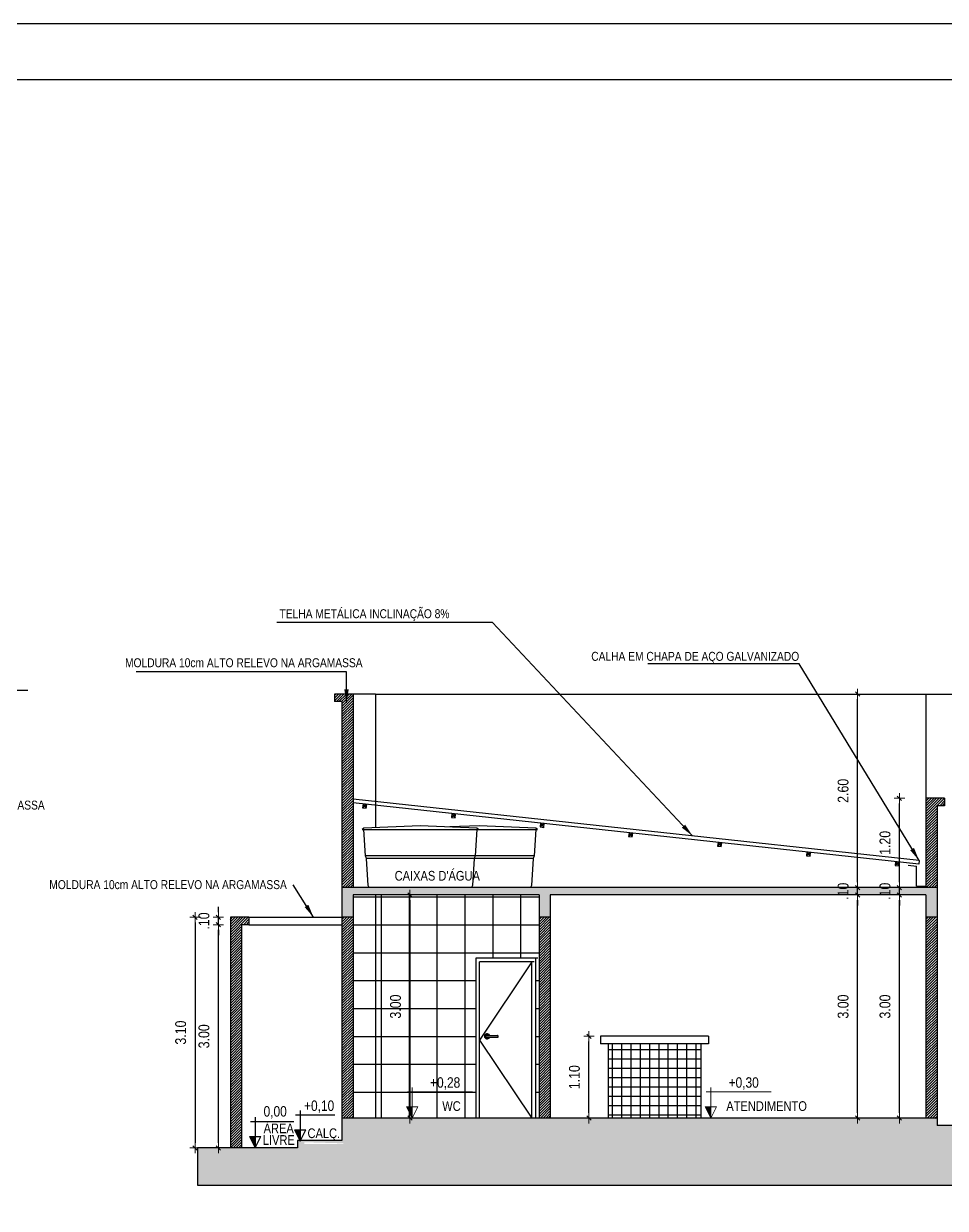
# Model space of a CAD drawing. Header units: millimetres. Extents: x 1170 to 1315, y 90 to 135.
# Drawn here: x 1200.82 to 1213.2, y 118.81 to 134.74 of the extents above; entities that cross this region are included whole.
import ezdxf
from ezdxf.enums import TextEntityAlignment as Align

# ---------------------------------------------------------------- set-up
doc = ezdxf.new("R2010")
doc.units = ezdxf.units.MM
doc.header["$LTSCALE"] = 20
doc.header["$MEASUREMENT"] = 0
doc.linetypes.add('HIDDEN2', pattern=[0.1875, 0.125, -0.0625])
doc.layers.get('0').update_dxf_attribs({"linetype": 'CONTINUOUS'})
doc.layers.get('DEFPOINTS').update_dxf_attribs({"linetype": 'CONTINUOUS'})
for name, color, linetype in [('A-PEN-C', 4, 'CONTINUOUS'), ('AR-PIS', 1, 'CONTINUOUS'), ('ARQ-ALV-VISTA1', 1, 'CONTINUOUS'), ('CAIXA_DAGUA', 1, 'CONTINUOUS'), ('COTA', 7, 'CONTINUOUS'), ('E-txt-g', 3, 'CONTINUOUS')]:
    doc.layers.add(name, color=color, linetype=linetype)
for name, color, linetype, lineweight in [('E-Cta-W', 7, 'CONTINUOUS', 20), ('E-Pen-C', 4, 'CONTINUOUS', 15), ('E-Pen-G', 3, 'CONTINUOUS', 30), ('E-Txt-W', 7, 'CONTINUOUS', 20)]:
    doc.layers.add(name, color=color, linetype=linetype, lineweight=lineweight)
doc.styles.add('F2', font='ARIALN.TTF')
doc.styles.add('REG60', font='romans.shx', dxfattribs={"width": 0.8, "height": 0.15})
doc.styles.add('REG80', font='romans.shx', dxfattribs={"width": 0.8, "height": 0.2})
doc.dimstyles.new('DIMENSION-1', dxfattribs={"dimtxt": 0.145, "dimasz": 0.07, "dimexe": 1, "dimexo": 0, "dimgap": 0.12, "dimtad": 1, "dimzin": 7, "dimdsep": 46, "dimtxsty": 'F2', "dimblk1": 'TRACO', "dimblk2": 'TRACO', "dimsah": 1, "dimcen": 1, "dimse1": 1, "dimse2": 1, "dimclrd": 4, "dimclre": 256, "dimclrt": 4, "dimadec": 8, "dimazin": 0, "dimtfac": 1, "dimtix": 1, "dimtmove": 2, "dimatfit": 3, "dimldrblk": 'TRACO', "dimfxl": 1, "dimtolj": 1, "dimtzin": 0, "dimarcsym": 0})
doc.dimstyles.get("Standard").update_dxf_attribs({"dimtxt": 0.18, "dimasz": 0.18, "dimexe": 0.18, "dimexo": 0.0625, "dimgap": 0.09, "dimtad": 0, "dimtih": 1, "dimtoh": 1, "dimdec": 4, "dimzin": 0, "dimdsep": 46, "dimtxsty": 'Standard', "dimcen": 0.09, "dimadec": 0, "dimazin": 0, "dimtfac": 1, "dimtdec": 4, "dimtofl": 0, "dimtmove": 0, "dimatfit": 3, "dimfxl": 1, "dimtolj": 1, "dimtzin": 0, "dimarcsym": 0})

# ---------------------------------------------------------------- blocks, each defined once
blk = doc.blocks.new('Ind-Nivel-CT2')
at = {"color": 4}
for p, q in [((-0.088, 0.505), (1.16, 0.505)), ((0, 0.587), (0, 0)), ((-0.109, 0.218), (0, 0)), ((-0.109, 0.218), (0.109, 0.218)), ((0, 0), (0.109, 0.218))]:
    blk.add_line(p, q, dxfattribs=at)
blk.add_solid([(-0.109, 0.218), (0, 0.218), (0, 0)], dxfattribs=at)
at = {"color": 4, "style": 'F2'}
blk.add_attdef('NIVEL1', (0.162, 0.601), '', height=0.2, dxfattribs=at)
blk = doc.blocks.new('TXT-AMB75')
at = {"layer": 'E-txt-g', "style": 'REG80', "width": 0.8, "flags": 8}
blk.add_attdef('TXT', text='', height=0.2, dxfattribs=at).set_placement((0.005, 0.296), align=Align.CENTER)
at = {"layer": 'E-Txt-W', "style": 'REG60', "width": 0.8, "flags": 8}
blk.add_attdef('TXT', text='', height=0.15, dxfattribs=at).set_placement((0.005, 0.027), align=Align.CENTER)
blk = doc.blocks.new('CXC1000l')
at = {"layer": 'CAIXA_DAGUA', "color": 3}
for p, q in [((0.737, 0.425), (-0.737, 0.425)), ((0.722, 0.39), (-0.722, 0.39))]:
    blk.add_line(p, q, dxfattribs=at)
blk.add_lwpolyline([(-0.76, 0.8), (-0.78, 0.78), (0.78, 0.78), (0.76, 0.8), (0, 0.83)], close=True, dxfattribs=at)
blk.add_lwpolyline([(0.76, 0.78), (0.737, 0.425), (0.722, 0.39), (0.7, 0.027, -0.395965), (0.671, 0), (-0.671, 0, -0.395965), (-0.7, 0.027), (-0.722, 0.39), (-0.737, 0.425), (-0.76, 0.78)], format="xyb", dxfattribs=at)
blk = doc.blocks.new('TRACO')
at = {"layer": 'E-Pen-C'}
for p, q in [((-1, 0), (1, 0)), ((0, 1), (0, -1))]:
    blk.add_line(p, q, dxfattribs=at)
at = {"layer": 'E-Pen-G'}
blk.add_line((-0.42, -0.42), (0.42, 0.42), dxfattribs=at)
blk = doc.blocks.new('*D734')
at = {"layer": 'COTA', "color": 4, "linetype": 'Continuous', "lineweight": -2}
blk.add_line((1203.433, 119.696), (1203.433, 122.556), dxfattribs=at)
at = {"layer": 'DEFPOINTS', "color": 0, "linetype": 'Continuous'}
for p in [(1203.433, 122.626), (1203.744, 122.626), (1203.594, 119.626)]:
    blk.add_point(p, dxfattribs=at)
at = {"layer": 'COTA', "color": 4, "linetype": 'Continuous', "lineweight": -2, "xscale": 0.07, "yscale": 0.07, "zscale": 0.07}
for p, rotation in [((1203.433, 122.626), 90), ((1203.433, 119.626), 270)]:
    blk.add_blockref('TRACO', p, dxfattribs=dict(at, rotation=rotation))
at = {"layer": 'COTA', "color": 4, "linetype": 'Continuous', "insert": (1203.239, 121.126), "char_height": 0.145, "attachment_point": 5, "rotation": 90, "style": 'F2'}
blk.add_mtext('\\A1;3.00', dxfattribs=at)
blk = doc.blocks.new('*D735')
at = {"layer": 'COTA', "color": 4, "linetype": 'Continuous', "lineweight": -2}
for p, q in [((1203.433, 122.796), (1203.433, 122.866)), ((1203.433, 122.626), (1203.433, 122.726)), ((1203.433, 122.556), (1203.433, 122.486))]:
    blk.add_line(p, q, dxfattribs=at)
at = {"layer": 'DEFPOINTS', "color": 0, "linetype": 'Continuous'}
for p in [(1203.433, 122.726), (1203.594, 122.726), (1203.744, 122.626)]:
    blk.add_point(p, dxfattribs=at)
at = {"layer": 'COTA', "color": 4, "linetype": 'Continuous', "lineweight": -2, "xscale": 0.07, "yscale": 0.07, "zscale": 0.07}
for p, rotation in [((1203.433, 122.726), 270), ((1203.433, 122.626), 90)]:
    blk.add_blockref('TRACO', p, dxfattribs=dict(at, rotation=rotation))
at = {"layer": 'COTA', "color": 4, "linetype": 'Continuous', "insert": (1203.239, 122.676), "char_height": 0.145, "attachment_point": 5, "rotation": 90, "style": 'F2'}
blk.add_mtext('\\A1;.10', dxfattribs=at)
blk = doc.blocks.new('*D736')
at = {"layer": 'COTA', "color": 4, "linetype": 'Continuous', "lineweight": -2}
blk.add_line((1203.12, 122.656), (1203.12, 119.696), dxfattribs=at)
at = {"layer": 'DEFPOINTS', "color": 0, "linetype": 'Continuous'}
for p in [(1203.594, 122.726), (1203.12, 119.626), (1203.594, 119.626)]:
    blk.add_point(p, dxfattribs=at)
at = {"layer": 'COTA', "color": 4, "linetype": 'Continuous', "lineweight": -2, "xscale": 0.07, "yscale": 0.07, "zscale": 0.07}
for p, rotation in [((1203.12, 122.726), 90), ((1203.12, 119.626), 270)]:
    blk.add_blockref('TRACO', p, dxfattribs=dict(at, rotation=rotation))
at = {"layer": 'COTA', "color": 4, "linetype": 'Continuous', "insert": (1202.926, 121.176), "char_height": 0.145, "attachment_point": 5, "rotation": 90, "style": 'F2'}
blk.add_mtext('\\A1;3.10', dxfattribs=at)
blk = doc.blocks.new('*D737')
at = {"layer": 'COTA', "color": 4, "linetype": 'Continuous', "lineweight": -2}
blk.add_line((1208.413, 120.096), (1208.413, 121.056), dxfattribs=at)
at = {"layer": 'DEFPOINTS', "color": 0, "linetype": 'Continuous'}
for p in [(1208.413, 121.126), (1208.67, 121.126), (1208.67, 120.026)]:
    blk.add_point(p, dxfattribs=at)
at = {"layer": 'COTA', "color": 4, "linetype": 'Continuous', "lineweight": -2, "xscale": 0.07, "yscale": 0.07, "zscale": 0.07}
for p, rotation in [((1208.413, 121.126), 90), ((1208.413, 120.026), 270)]:
    blk.add_blockref('TRACO', p, dxfattribs=dict(at, rotation=rotation))
at = {"layer": 'COTA', "color": 4, "linetype": 'Continuous', "insert": (1208.219, 120.576), "char_height": 0.145, "attachment_point": 5, "rotation": 90, "style": 'F2'}
blk.add_mtext('\\A1;1.10', dxfattribs=at)
blk = doc.blocks.new('*D755')
at = {"layer": 'COTA', "color": 4, "linetype": 'Continuous', "lineweight": -2}
blk.add_line((1212.025, 120.096), (1212.025, 122.956), dxfattribs=at)
at = {"layer": 'DEFPOINTS', "color": 0, "linetype": 'Continuous'}
for p in [(1212.025, 123.026), (1212.944, 123.026), (1212.944, 120.026)]:
    blk.add_point(p, dxfattribs=at)
at = {"layer": 'COTA', "color": 4, "linetype": 'Continuous', "lineweight": -2, "xscale": 0.07, "yscale": 0.07, "zscale": 0.07}
for p, rotation in [((1212.025, 123.026), 90), ((1212.025, 120.026), 270)]:
    blk.add_blockref('TRACO', p, dxfattribs=dict(at, rotation=rotation))
at = {"layer": 'COTA', "color": 4, "linetype": 'Continuous', "insert": (1211.831, 121.526), "char_height": 0.145, "attachment_point": 5, "rotation": 90, "style": 'F2'}
blk.add_mtext('\\A1;3.00', dxfattribs=at)
blk = doc.blocks.new('*D756')
at = {"layer": 'COTA', "color": 4, "linetype": 'Continuous', "lineweight": -2}
for p, q in [((1212.025, 123.196), (1212.025, 123.266)), ((1212.025, 123.026), (1212.025, 123.126)), ((1212.025, 122.956), (1212.025, 122.886))]:
    blk.add_line(p, q, dxfattribs=at)
at = {"layer": 'DEFPOINTS', "color": 0, "linetype": 'Continuous'}
for p in [(1212.025, 123.126), (1212.944, 123.126), (1212.944, 123.026)]:
    blk.add_point(p, dxfattribs=at)
at = {"layer": 'COTA', "color": 4, "linetype": 'Continuous', "lineweight": -2, "xscale": 0.07, "yscale": 0.07, "zscale": 0.07}
for p, rotation in [((1212.025, 123.126), 270), ((1212.025, 123.026), 90)]:
    blk.add_blockref('TRACO', p, dxfattribs=dict(at, rotation=rotation))
at = {"layer": 'COTA', "color": 4, "linetype": 'Continuous', "insert": (1211.831, 123.076), "char_height": 0.145, "attachment_point": 5, "rotation": 90, "style": 'F2'}
blk.add_mtext('\\A1;.10', dxfattribs=at)
blk = doc.blocks.new('*D757')
at = {"layer": 'COTA', "color": 4, "linetype": 'Continuous', "lineweight": -2}
blk.add_line((1212.025, 123.196), (1212.025, 125.656), dxfattribs=at)
at = {"layer": 'DEFPOINTS', "color": 0, "linetype": 'Continuous'}
for p in [(1212.025, 125.726), (1212.944, 125.726), (1212.944, 123.126)]:
    blk.add_point(p, dxfattribs=at)
at = {"layer": 'COTA', "color": 4, "linetype": 'Continuous', "lineweight": -2, "xscale": 0.07, "yscale": 0.07, "zscale": 0.07}
for p, rotation in [((1212.025, 125.726), 90), ((1212.025, 123.126), 270)]:
    blk.add_blockref('TRACO', p, dxfattribs=dict(at, rotation=rotation))
at = {"layer": 'COTA', "color": 4, "linetype": 'Continuous', "insert": (1211.831, 124.426), "char_height": 0.145, "attachment_point": 5, "rotation": 90, "style": 'F2'}
blk.add_mtext('\\A1;2.60', dxfattribs=at)
blk = doc.blocks.new('*D759')
at = {"layer": 'COTA', "color": 4, "linetype": 'Continuous', "lineweight": -2}
blk.add_line((1212.588, 120.096), (1212.588, 122.956), dxfattribs=at)
at = {"layer": 'DEFPOINTS', "color": 0, "linetype": 'Continuous'}
for p in [(1212.588, 123.026), (1212.944, 123.026), (1212.944, 120.026)]:
    blk.add_point(p, dxfattribs=at)
at = {"layer": 'COTA', "color": 4, "linetype": 'Continuous', "lineweight": -2, "xscale": 0.07, "yscale": 0.07, "zscale": 0.07}
for p, rotation in [((1212.588, 123.026), 90), ((1212.588, 120.026), 270)]:
    blk.add_blockref('TRACO', p, dxfattribs=dict(at, rotation=rotation))
at = {"layer": 'COTA', "color": 4, "linetype": 'Continuous', "insert": (1212.394, 121.526), "char_height": 0.145, "attachment_point": 5, "rotation": 90, "style": 'F2'}
blk.add_mtext('\\A1;3.00', dxfattribs=at)
blk = doc.blocks.new('*D760')
at = {"layer": 'COTA', "color": 4, "linetype": 'Continuous', "lineweight": -2}
for p, q in [((1212.588, 123.196), (1212.588, 123.266)), ((1212.588, 123.026), (1212.588, 123.126)), ((1212.588, 122.956), (1212.588, 122.886))]:
    blk.add_line(p, q, dxfattribs=at)
at = {"layer": 'DEFPOINTS', "color": 0, "linetype": 'Continuous'}
for p in [(1212.588, 123.126), (1212.727, 123.126), (1212.944, 123.026)]:
    blk.add_point(p, dxfattribs=at)
at = {"layer": 'COTA', "color": 4, "linetype": 'Continuous', "lineweight": -2, "xscale": 0.07, "yscale": 0.07, "zscale": 0.07}
for p, rotation in [((1212.588, 123.126), 270), ((1212.588, 123.026), 90)]:
    blk.add_blockref('TRACO', p, dxfattribs=dict(at, rotation=rotation))
at = {"layer": 'COTA', "color": 4, "linetype": 'Continuous', "insert": (1212.394, 123.076), "char_height": 0.145, "attachment_point": 5, "rotation": 90, "style": 'F2'}
blk.add_mtext('\\A1;.10', dxfattribs=at)
blk = doc.blocks.new('*D761')
at = {"layer": 'COTA', "color": 4, "linetype": 'Continuous', "lineweight": -2}
blk.add_line((1212.588, 123.196), (1212.588, 124.256), dxfattribs=at)
at = {"layer": 'DEFPOINTS', "color": 0, "linetype": 'Continuous'}
for p in [(1212.588, 124.326), (1212.944, 124.326), (1212.727, 123.126)]:
    blk.add_point(p, dxfattribs=at)
at = {"layer": 'COTA', "color": 4, "linetype": 'Continuous', "lineweight": -2, "xscale": 0.07, "yscale": 0.07, "zscale": 0.07}
for p, rotation in [((1212.588, 124.326), 90), ((1212.588, 123.126), 270)]:
    blk.add_blockref('TRACO', p, dxfattribs=dict(at, rotation=rotation))
at = {"layer": 'COTA', "color": 4, "linetype": 'Continuous', "insert": (1212.394, 123.726), "char_height": 0.145, "attachment_point": 5, "rotation": 90, "style": 'F2'}
blk.add_mtext('\\A1;1.20', dxfattribs=at)
blk = doc.blocks.new('*D762')
at = {"layer": 'COTA', "color": 4, "linetype": 'Continuous', "lineweight": -2}
blk.add_line((1206.008, 122.956), (1206.008, 120.096), dxfattribs=at)
at = {"layer": 'DEFPOINTS', "color": 0, "linetype": 'Continuous'}
for p in [(1205.544, 123.026), (1205.544, 120.026), (1206.008, 120.026)]:
    blk.add_point(p, dxfattribs=at)
at = {"layer": 'COTA', "color": 4, "linetype": 'Continuous', "lineweight": -2, "xscale": 0.07, "yscale": 0.07, "zscale": 0.07}
for p, rotation in [((1206.008, 123.026), 90), ((1206.008, 120.026), 270)]:
    blk.add_blockref('TRACO', p, dxfattribs=dict(at, rotation=rotation))
at = {"layer": 'COTA', "color": 4, "linetype": 'Continuous', "insert": (1205.814, 121.526), "char_height": 0.145, "attachment_point": 5, "rotation": 90, "style": 'F2'}
blk.add_mtext('\\A1;3.00', dxfattribs=at)

msp = doc.modelspace()

# ---------------------------------------------------------------- hatches: boundary and pattern name
h = msp.add_hatch()
h.set_pattern_fill('ANSI37,_O', color=8, scale=3, angle=135)
h.set_pattern_definition([(180, (0, 0), (-6e-17, -0.375), []), (270, (0, 0), (0.375, -6e-17), [])])
h.paths.add_polyline_path([(1206.894, 122.176), (1207.694, 122.176), (1207.694, 120.026), (1207.744, 120.026), (1207.744, 123.026), (1205.544, 123.026), (1205.544, 120.026), (1206.038, 120.026), (1205.962, 120.178), (1206.114, 120.178), (1206.038, 120.026), (1206.894, 120.026)])
h.paths.add_polyline_path([(1205.544, 123.026), (1205.244, 123.026), (1205.244, 120.026), (1205.544, 120.026)])
h.paths.add_polyline_path([(1206.236, 120.365), (1206.726, 120.365), (1206.726, 120.618), (1206.236, 120.618)], flags=24)
h.paths.add_polyline_path([(1206.409, 120.087), (1206.724, 120.087), (1206.724, 120.289), (1206.409, 120.289)], flags=24)
h.paths.add_polyline_path([(1205.964, 121.329), (1205.964, 121.725), (1205.662, 121.725), (1205.662, 121.329)], flags=24)
h = msp.add_hatch()
h.set_pattern_fill('ANSI37,_O', color=8, angle=135)
h.set_pattern_definition([(180, (-30.76923, -14.42843), (-3e-17, -0.125), []), (270, (-30.76923, -14.42843), (0.125, -3e-17), [])])
h.paths.add_polyline_path([(1208.67, 121.026), (1208.67, 120.026), (1209.92, 120.026), (1209.92, 121.026)])
at = {"layer": 'COTA', "linetype": 'Continuous'}
h = msp.add_hatch(dxfattribs=at)
h.set_pattern_fill('ANSI31', color=8, scale=0.2, style=0)
h.set_pattern_definition([(45, (0, 1.27896), (-0.01767766953, 0.01767766953), [])])
h.paths.add_polyline_path([(1205.244, 122.726), (1205.094, 122.726), (1205.094, 120.026), (1205.244, 120.026)])
h.paths.add_polyline_path([(1205.244, 125.726), (1204.994, 125.726), (1204.994, 125.626), (1205.094, 125.626), (1205.094, 123.126), (1205.244, 123.126), (1205.244, 123.526)])
h.paths.add_polyline_path([(1207.894, 122.726), (1207.744, 122.726), (1207.744, 120.026), (1207.894, 120.026)])
h.paths.add_polyline_path([(1213.094, 124.226), (1213.194, 124.226), (1213.194, 124.326), (1213.113, 124.326), (1212.944, 124.326), (1212.944, 123.126), (1213.094, 123.126)])
h.paths.add_polyline_path([(1213.094, 122.726), (1212.944, 122.726), (1212.944, 120.026), (1213.094, 120.026)])
h = msp.add_hatch(dxfattribs=at)
h.set_pattern_fill('ANSI38', color=8, scale=0.2, style=0)
h.set_pattern_definition([(45, (0, 1.27896), (-0.01767766953, 0.01767766953), []), (135, (0, 1.27896), (-0.0530330086, 0.01767766953), [0.0625, -0.0375])])
h.paths.add_polyline_path([(1207.894, 123.026), (1212.944, 123.026), (1212.944, 122.726), (1213.094, 122.726), (1213.094, 123.126), (1205.094, 123.126), (1205.094, 122.726), (1205.244, 122.726), (1205.244, 123.026), (1207.744, 123.026), (1207.744, 122.726), (1207.894, 122.726)])
h = msp.add_hatch(dxfattribs=at)
h.set_pattern_fill('ANSI31', color=8, scale=0.2, style=0)
h.set_pattern_definition([(45, (-28.546218, -14.62843), (-0.01767766953, 0.01767766953), [])])
h.paths.add_polyline_path([(1203.744, 122.626), (1203.844, 122.626), (1203.844, 122.726), (1203.594, 122.726), (1203.594, 119.626), (1203.744, 119.626)])
h = msp.add_hatch(dxfattribs=at)
h.set_pattern_fill('ANSI38', color=8, scale=0.4, style=0)
h.set_pattern_definition([(45, (-28.54622, -14.62843), (-0.035355339, 0.035355339), []), (135, (-28.54622, -14.62843), (-0.1060660172, 0.035355339), [0.125, -0.075])])
h.paths.add_polyline_path([(1224.381, 119.626), (1221.981, 119.626), (1221.981, 119.726), (1221.511, 119.726), (1221.511, 119.725), (1221.511, 119.726), (1221.381, 119.726), (1221.381, 119.826), (1214.071, 119.826), (1214.094, 119.926), (1213.094, 119.926), (1213.094, 120.026), (1205.094, 120.026), (1205.094, 119.826), (1205.094, 119.726), (1204.537, 119.726), (1204.532, 119.717), (1204.528, 119.726), (1204.494, 119.726), (1204.494, 119.626), (1203.153, 119.626), (1203.153, 119.126), (1227.688, 119.126), (1227.674, 119.526), (1226.875, 119.526), (1226.875, 119.676), (1224.484, 119.676), (1224.381, 119.676)])
h.paths.add_polyline_path([(1204.588, 119.678), (1205.112, 119.678), (1205.112, 119.687), (1204.588, 119.702)], flags=16)

# ---------------------------------------------------------------- linework, layer by layer
at = {"color": 4}
for p, q in [((1204.532, 120.128), (1204.532, 119.717)), ((1203.865, 119.979), (1204.445, 119.979)), ((1203.927, 120.037), (1203.927, 119.626)), ((1204.47, 120.07), (1205, 120.07)), ((1203.85, 119.778), (1203.927, 119.626)), ((1203.85, 119.778), (1204.003, 119.778)), ((1203.927, 119.626), (1204.003, 119.778)), ((1204.456, 119.869), (1204.532, 119.717)), ((1204.456, 119.869), (1204.608, 119.869)), ((1204.532, 119.717), (1204.608, 119.869))]:
    msp.add_line(p, q, dxfattribs=at)
at = {"color": 2}
msp.add_lwpolyline([(1170.198, 90.189), (1242.555, 90.189), (1242.555, 134.739), (1170.198, 134.739)], close=True, dxfattribs=at)
at = {"color": 1}
msp.add_lwpolyline([(1172.073, 133.989), (1241.805, 133.989), (1241.805, 90.939), (1172.073, 90.939)], close=True, dxfattribs=at)
at = {"color": 4}
for points in [[(1203.85, 119.778), (1203.927, 119.778), (1203.927, 119.626)], [(1204.456, 119.869), (1204.532, 119.869), (1204.532, 119.717)]]:
    msp.add_solid(points, dxfattribs=at)
at = {"layer": 'A-PEN-C'}
for p, q in [((1212.707, 123.426), (1212.817, 123.412)), ((1212.817, 123.146), (1212.817, 123.412)), ((1212.817, 123.146), (1212.944, 123.146))]:
    msp.add_line(p, q, dxfattribs=at)
at = {"layer": 'AR-PIS', "color": 251, "ltscale": 10}
for p, q in [((1207.726, 122.176), (1206.894, 122.176)), ((1206.894, 122.176), (1206.894, 120.026)), ((1207.694, 122.176), (1207.694, 120.026)), ((1207.676, 122.126), (1206.944, 122.126)), ((1206.944, 120.026), (1206.944, 122.126)), ((1207.644, 120.026), (1207.644, 122.126)), ((1207.044, 121.138), (1207.184, 121.138)), ((1207.044, 121.113), (1207.194, 121.113)), ((1207.194, 121.113), (1207.194, 121.128))]:
    msp.add_line(p, q, dxfattribs=at)
for centre, radius, start, end in [((1207.044, 121.126), 0.035, 20.9248, 339.0752), ((1207.044, 121.126), 0.025, 30, 330), ((1207.044, 121.126), 0.0125, 90, 270), ((1207.184, 121.128), 0.01, 0, 90)]:
    msp.add_arc(centre, radius, start, end, dxfattribs=at)
at = {"layer": 'ARQ-ALV-VISTA1', "color": 4}
for p, q in [((1205.427, 124.243), (1205.371, 124.199)), ((1205.378, 124.248), (1205.421, 124.193)), ((1206.62, 124.114), (1206.564, 124.069)), ((1206.571, 124.119), (1206.614, 124.064)), ((1207.813, 123.985), (1207.757, 123.94)), ((1207.764, 123.99), (1207.807, 123.935)), ((1209.003, 123.856), (1208.946, 123.812)), ((1208.953, 123.861), (1208.996, 123.806)), ((1210.199, 123.726), (1210.143, 123.682)), ((1210.15, 123.732), (1210.193, 123.677)), ((1211.392, 123.597), (1211.336, 123.553)), ((1211.343, 123.602), (1211.386, 123.547)), ((1212.586, 123.468), (1212.529, 123.424)), ((1212.536, 123.473), (1212.579, 123.418))]:
    msp.add_line(p, q, dxfattribs=at)
for points in [[(1205.378, 124.248), (1205.371, 124.199), (1205.421, 124.193), (1205.427, 124.243)], [(1206.571, 124.119), (1206.564, 124.069), (1206.614, 124.064), (1206.62, 124.114)], [(1207.764, 123.99), (1207.757, 123.94), (1207.807, 123.935), (1207.813, 123.985)], [(1208.953, 123.861), (1208.946, 123.812), (1208.996, 123.806), (1209.003, 123.856)], [(1210.15, 123.732), (1210.143, 123.682), (1210.193, 123.677), (1210.199, 123.726)], [(1211.343, 123.602), (1211.336, 123.553), (1211.386, 123.547), (1211.392, 123.597)], [(1212.536, 123.473), (1212.529, 123.424), (1212.579, 123.418), (1212.586, 123.468)]]:
    msp.add_lwpolyline(points, close=True, dxfattribs=at)
at = {"layer": 'CAIXA_DAGUA', "color": 6}
for p, q in [((1207.663, 123.516), (1206.869, 123.516)), ((1207.678, 123.551), (1206.884, 123.551))]:
    msp.add_line(p, q, dxfattribs=at)
msp.add_lwpolyline([(1206.907, 123.906), (1207.72, 123.906), (1207.7, 123.926), (1206.94, 123.956), (1206.544, 123.94)], dxfattribs=at)
msp.add_lwpolyline([(1207.7, 123.906), (1207.678, 123.551), (1207.663, 123.516), (1207.64, 123.153, -0.395965), (1207.611, 123.126), (1206.817, 123.126)], format="xyb", dxfattribs=at)
at = {"layer": 'COTA', "color": 5, "linetype": 'Continuous'}
for p, q in [((1205.244, 125.726), (1204.994, 125.726)), ((1204.994, 125.726), (1204.994, 125.626)), ((1205.244, 125.726), (1205.244, 123.121)), ((1205.094, 125.626), (1204.994, 125.626)), ((1205.094, 125.626), (1205.094, 123.103)), ((1212.944, 124.326), (1212.944, 123.126)), ((1213.194, 124.326), (1212.944, 124.326)), ((1213.094, 124.226), (1213.094, 120.026)), ((1213.194, 124.226), (1213.094, 124.226)), ((1213.194, 124.326), (1213.113, 124.326)), ((1213.194, 124.326), (1213.194, 124.226)), ((1205.244, 123.526), (1205.244, 123.126)), ((1205.094, 123.126), (1205.094, 120.026)), ((1213.094, 123.126), (1205.094, 123.126)), ((1205.244, 123.026), (1205.244, 120.026)), ((1207.744, 123.026), (1205.244, 123.026)), ((1207.744, 123.026), (1207.744, 120.026)), ((1207.894, 123.026), (1207.894, 120.026)), ((1212.944, 123.026), (1207.894, 123.026)), ((1212.944, 123.026), (1212.944, 120.026)), ((1203.594, 122.726), (1203.594, 119.626)), ((1203.844, 122.726), (1203.594, 122.726)), ((1203.744, 122.626), (1203.744, 119.626)), ((1203.844, 122.626), (1203.744, 122.626)), ((1203.844, 122.726), (1203.844, 122.626)), ((1205.244, 122.726), (1205.094, 122.726)), ((1207.894, 122.726), (1207.744, 122.726)), ((1213.094, 122.726), (1212.944, 122.726))]:
    msp.add_line(p, q, dxfattribs=at)
at = {"layer": 'COTA', "color": 3, "linetype": 'Continuous'}
for p, q in [((1205.544, 125.726), (1205.244, 125.726)), ((1205.544, 125.726), (1205.544, 123.932)), ((1205.544, 123.026), (1205.544, 120.026))]:
    msp.add_line(p, q, dxfattribs=at)
at = {"layer": 'COTA', "color": 8, "linetype": 'Continuous'}
for p, q in [((1205.544, 125.726), (1220.936, 125.726)), ((1212.944, 125.726), (1212.944, 124.326)), ((1203.844, 122.726), (1205.094, 122.726)), ((1203.844, 122.626), (1205.094, 122.626)), ((1203.153, 119.626), (1203.153, 119.126)), ((1203.153, 119.126), (1227.688, 119.126))]:
    msp.add_line(p, q, dxfattribs=at)
at = {"layer": 'COTA', "color": 6, "linetype": 'Continuous'}
for p, q in [((1212.852, 123.489), (1205.244, 124.313)), ((1212.847, 123.439), (1205.244, 124.263)), ((1212.852, 123.489), (1212.847, 123.439)), ((1210.02, 121.126), (1208.57, 121.126)), ((1208.57, 121.126), (1208.57, 121.026)), ((1210.02, 121.126), (1210.02, 121.026)), ((1210.02, 121.026), (1208.57, 121.026)), ((1208.67, 121.026), (1208.67, 120.026)), ((1209.92, 121.026), (1209.92, 120.026))]:
    msp.add_line(p, q, dxfattribs=at)
at = {"layer": 'COTA', "color": 1, "linetype": 'Continuous'}
for p, q in [((1205.094, 120.026), (1205.094, 119.726)), ((1213.094, 120.026), (1205.094, 120.026)), ((1213.094, 120.026), (1213.094, 119.926)), ((1214.094, 119.926), (1213.094, 119.926)), ((1204.494, 119.626), (1203.153, 119.626)), ((1204.494, 119.726), (1204.494, 119.626)), ((1205.094, 119.726), (1204.494, 119.726))]:
    msp.add_line(p, q, dxfattribs=at)
at = {"layer": 'COTA', "color": 8, "linetype": 'HIDDEN2'}
msp.add_lwpolyline([(1207.644, 122.126), (1206.944, 121.076), (1207.644, 120.026)], dxfattribs=at)

# ---------------------------------------------------------------- block references
ref = msp.add_blockref('TXT-AMB75', (1206.409, 123.013), dxfattribs=dict(xscale=0.7290000000000001, yscale=0.7290000000000001, zscale=0.7290000000000001))
ref.add_attrib('TXT', "CAIXAS D'ÁGUA", dxfattribs={"layer": 'E-txt-g', "color": 2, "height": 0.13, "style": 'F2'}).set_placement((1206.375, 123.219), align=Align.CENTER)
ref = msp.add_blockref('TXT-AMB75', (1206.601, 119.918), dxfattribs=dict(xscale=0.7290000000000001, yscale=0.7290000000000001, zscale=0.7290000000000001))
ref.add_attrib('TXT', 'WC', dxfattribs={"layer": 'E-txt-g', "color": 2, "height": 0.13, "style": 'F2'}).set_placement((1206.566, 120.123), align=Align.CENTER)
ref = msp.add_blockref('TXT-AMB75', (1210.836, 119.918), dxfattribs=dict(xscale=0.7290000000000001, yscale=0.7290000000000001, zscale=0.7290000000000001))
ref.add_attrib('TXT', 'ATENDIMENTO', dxfattribs={"layer": 'E-txt-g', "color": 2, "height": 0.13, "style": 'F2'}).set_placement((1210.802, 120.123), align=Align.CENTER)
ref = msp.add_blockref('TXT-AMB75', (1204.278, 119.617), dxfattribs=dict(xscale=0.7290000000000001, yscale=0.7290000000000001, zscale=0.7290000000000001))
ref.add_attrib('TXT', 'ÁREA', dxfattribs={"layer": 'E-txt-g', "color": 2, "height": 0.13, "style": 'F2'}).set_placement((1204.243, 119.823), align=Align.CENTER)
ref = msp.add_blockref('TXT-AMB75', (1204.279, 119.461), dxfattribs=dict(xscale=0.7290000000000001, yscale=0.7290000000000001, zscale=0.7290000000000001))
ref.add_attrib('TXT', 'LIVRE', dxfattribs={"layer": 'E-txt-g', "color": 2, "height": 0.13, "style": 'F2'}).set_placement((1204.245, 119.667), align=Align.CENTER)
ref = msp.add_blockref('TXT-AMB75', (1204.884, 119.552), dxfattribs=dict(xscale=0.7290000000000001, yscale=0.7290000000000001, zscale=0.7290000000000001))
ref.add_attrib('TXT', 'CALÇ.', dxfattribs={"layer": 'E-txt-g', "color": 2, "height": 0.13, "style": 'F2'}).set_placement((1204.85, 119.758), align=Align.CENTER)
at = {"layer": 'COTA', "color": 7, "linetype": 'Continuous'}
msp.add_blockref('CXC1000l', (1206.147, 123.126), dxfattribs=at)
at = {"layer": 'E-Cta-W'}
ref = msp.add_blockref('Ind-Nivel-CT2', (1206.038, 120.026), dxfattribs=dict(at, xscale=0.7, yscale=0.7, zscale=0.7))
ref.add_attrib('NIVEL1', '+0,28', (1206.278, 120.435), dxfattribs={"layer": '0', "height": 0.14, "style": 'F2'})
ref = msp.add_blockref('Ind-Nivel-CT2', (1210.051, 120.026), dxfattribs=dict(at, xscale=0.7, yscale=0.7, zscale=0.7))
ref.add_attrib('NIVEL1', '+0,30', (1210.291, 120.435), dxfattribs={"layer": '0', "height": 0.14, "style": 'F2'})

# ---------------------------------------------------------------- texts
at = {"color": 7, "style": 'F2'}
for s, p in [('TELHA METÁLICA INCLINAÇÃO 8%%%', (1204.255, 126.747)), ('CALHA EM CHAPA DE AÇO GALVANIZADO ', (1208.445, 126.174)), ('MOLDURA 10cm ALTO RELEVO NA ARGAMASSA', (1202.178, 126.088)), ('MOLDURA 10cm ALTO RELEVO NA ARGAMASSA', (1197.905, 124.174)), ('MOLDURA 10cm ALTO RELEVO NA ARGAMASSA', (1201.16, 123.105))]:
    msp.add_text(s, height=0.12, dxfattribs=at).set_placement(p)
for tag, p in [('+0,10', (1204.584, 120.123)), ('0,00', (1204.04, 120.047))]:
    msp.add_attdef(tag, p, '', height=0.14, dxfattribs=at)

# ---------------------------------------------------------------- dimensions: what is measured, and where the dimension line sits
at = {"layer": 'COTA', "color": 7, "linetype": 'Continuous'}
for base, p1, p2, override, picture, middle in [((1212.025, 125.726), (1212.944, 123.126), (1212.944, 125.726), {"dimadec": 0, "dimfxl": 0.15}, '*D757', (1211.831, 124.426)), ((1212.588, 124.326), (1212.727, 123.126), (1212.944, 124.326), {"dimadec": 0, "dimfxl": 0.15}, '*D761', (1212.394, 123.726)), ((1212.025, 123.126), (1212.944, 123.026), (1212.944, 123.126), {"dimadec": 0, "dimfxl": 0.15}, '*D756', (1211.831, 123.076)), ((1212.588, 123.126), (1212.944, 123.026), (1212.727, 123.126), {"dimadec": 0, "dimfxl": 0.15}, '*D760', (1212.394, 123.076)), ((1206.008, 120.026), (1205.544, 123.026), (1205.544, 120.026), {"dimadec": 0, "dimfxl": 0.15}, '*D762', (1205.814, 121.526)), ((1212.025, 123.026), (1212.944, 120.026), (1212.944, 123.026), {"dimadec": 0, "dimfxl": 0.15}, '*D755', (1211.831, 121.526)), ((1212.588, 123.026), (1212.944, 120.026), (1212.944, 123.026), {"dimadec": 0, "dimfxl": 0.15}, '*D759', (1212.394, 121.526)), ((1203.12, 119.626), (1203.594, 122.726), (1203.594, 119.626), {"dimadec": 0, "dimfxl": 0.04}, '*D736', (1202.926, 121.176)), ((1203.433, 122.726), (1203.744, 122.626), (1203.594, 122.726), {"dimadec": 0, "dimfxl": 0.04}, '*D735', (1203.239, 122.676)), ((1203.433, 122.626), (1203.594, 119.626), (1203.744, 122.626), {"dimadec": 0, "dimfxl": 0.04}, '*D734', (1203.239, 121.126)), ((1208.413, 121.126), (1208.67, 120.026), (1208.67, 121.126), {"dimadec": 0, "dimfxl": 0.04}, '*D737', (1208.219, 120.576))]:
    dim = msp.add_linear_dim(base=base, p1=p1, p2=p2, angle=90, dimstyle='DIMENSION-1', override=override, dxfattribs=at)
    dim.commit()
    dim.dimension.update_dxf_attribs({"geometry": picture, "text_midpoint": middle})

# ---------------------------------------------------------------- leaders
at = {"layer": 'E-Cta-W', "color": 4}
for points in [[(1209.808, 123.819), (1207.116, 126.69), (1204.218, 126.69)], [(1212.852, 123.489), (1211.24, 126.131), (1209.204, 126.131)], [(1205.155, 125.609), (1205.155, 126.025), (1202.326, 126.025)], [(1195.996, 124.987), (1197.729, 125.779), (1200.872, 125.779)], [(1204.712, 122.726), (1204.44, 123.162)]]:
    msp.add_leader(points, dimstyle='Standard', dxfattribs=at)

doc.saveas('drawing.dxf')
